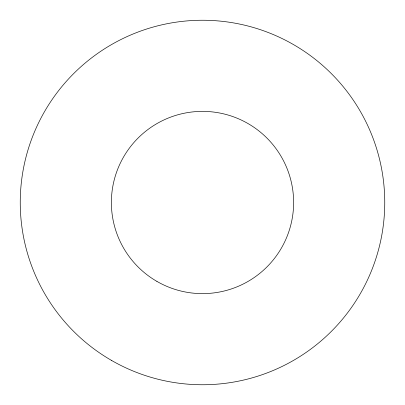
<?xml version="1.0" encoding="UTF-8"?>
<svg xmlns="http://www.w3.org/2000/svg" width="405" height="405" viewBox="0 0 405 405"><rect width="100%" height="100%" fill="white"/><g stroke="black" fill="none" stroke-linecap="round" stroke-linejoin="round"><path stroke-width="0.61" d="M111.375 360.334A182.25 182.25 0 0 0 384.75 202.5A182.25 182.25 0 0 0 111.375 44.666A182.25 182.25 0 0 0 111.375 360.334M156.938 281.414A91.125 91.125 0 0 0 293.625 202.5A91.125 91.125 0 0 0 156.938 123.586A91.125 91.125 0 0 0 156.938 281.414"/></g></svg>
